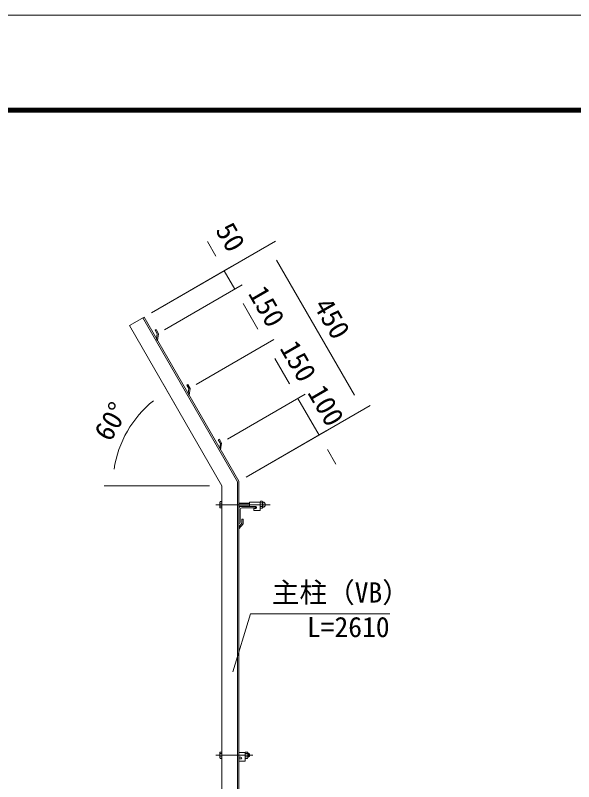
# Model space of a CAD drawing. Units: millimetres, scale not verified. Extents: x -4200 to 4200, y -2970 to 2970.
# Drawn here: x -300 to 1025, y 1151 to 2970 of the extents above; entities that cross this region are included whole.
import ezdxf
from ezdxf.enums import TextEntityAlignment as Align

# ---------------------------------------------------------------- set-up
doc = ezdxf.new("R2010")
doc.units = ezdxf.units.MM
doc.header["$LTSCALE"] = 20
doc.linetypes.add('USER1', pattern=[50.8, 31.75, -6.35, 6.35, -6.35])
for name, color, linetype, lineweight in [('0-0_D-STR1', 1, 'Continuous', 18), ('0-1_D-BMK', 2, 'USER1', 13), ('0-2_D-STR-DIM', 7, 'Continuous', 9), ('0-3_D-STR3', 3, 'Continuous', 13), ('0-7_D-STR-TXT', 7, 'Continuous', 9), ('0-B_D-TTL', 7, 'Continuous', 9)]:
    doc.layers.add(name, color=color, linetype=linetype, lineweight=lineweight)
doc.styles.add('ＭＳ ゴシック', font='')
doc.styles.get('ＭＳ ゴシック').set_extended_font_data('MS Gothic')

msp = doc.modelspace()

# ---------------------------------------------------------------- linework, layer by layer
at = {"layer": '0-0_D-STR1'}
for p, q in [((5.32, 2253.69), (-29.32, 2233.69)), ((226.82, 1863.04), (2.29, 2251.94)), ((230.32, 1863.98), (5.32, 2253.69)), ((190.32, 1853.26), (-29.32, 2233.69)), ((31.44, 2222.44), (34.04, 2223.94)), ((31.44, 2222.44), (36.38, 2213.89)), ((34.04, 2223.94), (39.54, 2214.42)), ((36.38, 2213.89), (34.85, 2202.55)), ((34.85, 2202.55), (37.13, 2198.59)), ((39.54, 2214.42), (37.13, 2198.59)), ((106.44, 2092.54), (111.38, 2083.99)), ((111.38, 2083.99), (109.85, 2072.65)), ((114.54, 2084.51), (112.13, 2068.69)), ((109.85, 2072.65), (112.13, 2068.69)), ((181.44, 1962.64), (184.04, 1964.14)), ((181.44, 1962.64), (186.38, 1954.08)), ((184.04, 1964.14), (189.54, 1954.61)), ((186.38, 1954.08), (184.85, 1942.75)), ((189.54, 1954.61), (187.13, 1938.79)), ((184.85, 1942.75), (187.13, 1938.79)), ((226.82, -296.02), (226.82, 1863.04)), ((230.32, -296.02), (230.32, 1863.98)), ((190.32, -296.02), (190.32, 1853.26)), ((270.32, 1803.98), (235.32, 1803.98)), ((268.32, 1800.98), (237.82, 1800.98)), ((270.32, 1802.98), (270.32, 1803.98)), ((230.32, 1798.98), (230.32, 1763.98)), ((233.32, 1796.48), (233.32, 1765.98)), ((237.32, 1764.48), (230.32, 1755.43)), ((237.32, 1774.36), (237.32, 1764.48)), ((237.32, 1774.36), (240.32, 1774.36)), ((240.32, 1774.36), (240.32, 1763.36)), ((231.32, 1763.98), (230.32, 1763.98)), ((240.32, 1763.36), (230.32, 1750.86)), ((230.32, 1755.43), (230.32, 1750.86))]:
    msp.add_line(p, q, dxfattribs=at)
msp.add_lwpolyline([(106.44, 2092.54), (109.04, 2094.04), (114.54, 2084.51)], dxfattribs=at)
for centre, radius, start, end in [((235.32, 1798.98), 5, 90, 180), ((237.82, 1796.48), 4.5, 90, 180), ((268.32, 1802.98), 2, 270, 0), ((231.32, 1765.98), 2, 270, 0)]:
    msp.add_arc(centre, radius, start, end, dxfattribs=at)
at = {"layer": '0-1_D-BMK'}
for p, q in [((304.55, 1808.48), (175.32, 1808.48)), ((263.32, 1213.98), (175.32, 1213.98))]:
    msp.add_line(p, q, dxfattribs=at)
at = {"layer": '0-2_D-STR-DIM'}
for p, q in [((22.64, 2263.69), (316.98, 2433.63)), ((175.73, 2398.27), (155.73, 2432.91)), ((319.66, 2388.98), (504.66, 2068.56)), ((22.64, 2263.69), (213.05, 2373.63)), ((195.73, 2363.63), (220.73, 2320.32)), ((53.7, 2223.89), (238.05, 2330.32)), ((53.7, 2223.89), (238.05, 2330.32)), ((240.73, 2285.68), (260.73, 2251.04)), ((240.73, 2285.68), (275.73, 2225.06)), ((128.7, 2093.99), (313.05, 2200.42)), ((128.7, 2093.99), (313.05, 2200.42)), ((315.73, 2155.78), (350.73, 2095.16)), ((350.73, 2095.16), (330.73, 2129.8)), ((91.04, 2025.22), (50.6, 2095.27)), ((203.7, 1964.08), (388.05, 2070.52)), ((203.7, 1964.08), (388.05, 2070.52)), ((370.73, 2060.52), (420.73, 1973.91)), ((247.64, 1873.98), (541.98, 2043.91)), ((247.64, 1873.98), (438.05, 1983.91)), ((440.73, 1939.27), (460.73, 1904.63)), ((160.55, 1853.26), (-89.12, 1853.26))]:
    msp.add_line(p, q, dxfattribs=at)
msp.add_arc((190.32, 1853.26), 259.44, 128.84241, 171.15759, dxfattribs=at)
at = {"layer": '0-3_D-STR3'}
for p, q in [((185.02, 1814.78), (185.72, 1815.99)), ((185.02, 1814.78), (185.02, 1802.18)), ((185.02, 1802.18), (185.72, 1800.97)), ((190.32, 1815.99), (185.72, 1815.99)), ((190.32, 1812.23), (185.72, 1812.23)), ((190.32, 1804.73), (185.72, 1804.73)), ((190.32, 1800.97), (185.72, 1800.97)), ((190.32, 1815.99), (190.32, 1800.97)), ((230.32, 1812.48), (255.57, 1812.48)), ((230.32, 1811.73), (255.57, 1811.73)), ((230.32, 1805.23), (255.57, 1805.23)), ((230.32, 1804.48), (255.57, 1804.48)), ((255.57, 1814.48), (255.57, 1803.98)), ((280.57, 1814.48), (255.57, 1814.48)), ((270.32, 1803.98), (255.57, 1803.98)), ((280.57, 1814.71), (280.57, 1802.37)), ((280.57, 1814.71), (280.57, 1802.37)), ((280.57, 1814.48), (280.57, 1794.48)), ((281.57, 1816.58), (286.07, 1816.58)), ((286.07, 1812.53), (281.57, 1812.53)), ((286.07, 1804.43), (281.57, 1804.43)), ((287.07, 1814.71), (287.07, 1802.37)), ((287.07, 1814.71), (287.07, 1802.37)), ((265.57, 1799.48), (265.57, 1794.48)), ((270.32, 1799.48), (265.57, 1799.48)), ((280.57, 1794.48), (265.57, 1794.48)), ((281.57, 1800.38), (286.07, 1800.38)), ((185.02, 1220.28), (185.72, 1221.49)), ((185.02, 1220.28), (185.02, 1207.68)), ((190.32, 1221.49), (185.72, 1221.49)), ((190.32, 1221.49), (190.32, 1206.47)), ((245.32, 1219.98), (230.32, 1219.98)), ((245.32, 1221.49), (251.1, 1221.49)), ((245.32, 1206.47), (245.32, 1221.49)), ((245.32, 1219.98), (245.32, 1199.98)), ((251.1, 1221.49), (251.82, 1220.23)), ((251.82, 1207.73), (251.82, 1220.23)), ((185.02, 1207.68), (185.72, 1206.47)), ((190.32, 1217.73), (185.72, 1217.73)), ((190.32, 1210.23), (185.72, 1210.23)), ((190.32, 1206.47), (185.72, 1206.47)), ((235.07, 1209.48), (230.32, 1209.48)), ((230.32, 1204.98), (230.32, 1199.98)), ((235.07, 1204.98), (230.32, 1204.98)), ((245.32, 1217.73), (251.1, 1217.73)), ((245.32, 1210.23), (251.1, 1210.23)), ((245.32, 1206.47), (251.1, 1206.47)), ((251.1, 1206.47), (251.82, 1207.73)), ((251.82, 1217.98), (254.12, 1217.98)), ((251.82, 1209.98), (254.12, 1209.98)), ((254.12, 1217.98), (255.32, 1216.78)), ((254.12, 1217.98), (254.12, 1209.98)), ((254.12, 1209.98), (255.32, 1211.18)), ((255.32, 1216.78), (255.32, 1211.18)), ((245.32, 1199.98), (230.32, 1199.98))]:
    msp.add_line(p, q, dxfattribs=at)
for centre, radius, start, end in [((188.46, 1814.11), 3.32, 145.61585, 214.38415), ((197.56, 1808.48), 12.42, 162.4121, 197.5879), ((188.46, 1802.85), 3.32, 145.61585, 214.38415), ((270.32, 1801.73), 2.25, 270, 90), ((283.11, 1814.55), 2.54, 127.21089, 232.78911), ((289.27, 1808.48), 8.7, 152.26063, 207.73937), ((283.12, 1802.4), 2.55, 127.42505, 232.57495), ((284.53, 1814.55), 2.54, 307.21089, 52.78911), ((278.37, 1808.48), 8.7, 332.26063, 27.73937), ((284.52, 1802.4), 2.55, 307.42505, 52.57495), ((287.44, 1815.42), 0.5, 189.83916, 262.83194), ((287.44, 1801.53), 0.5, 97.16806, 163.42019), ((286.57, 1808.48), 6.5, 277.16806, 82.83194), ((188.46, 1219.61), 3.32, 145.61585, 214.38415), ((248.35, 1219.61), 3.32, 325.61586, 34.38414), ((197.56, 1213.98), 12.42, 162.4121, 197.5879), ((188.46, 1208.35), 3.32, 145.61585, 214.38415), ((235.07, 1207.23), 2.25, 270, 90), ((248.35, 1208.35), 3.32, 325.61585, 34.38416), ((239.26, 1213.98), 12.42, 342.4121, 17.5879)]:
    msp.add_arc(centre, radius, start, end, dxfattribs=at)
at = {"layer": '0-7_D-STR-TXT'}
msp.add_lwpolyline([(589.09, 1549.13), (257.71, 1549.13), (216.01, 1411.47)], dxfattribs=at)
at = {"layer": '0-B_D-TTL', "color": 2, "lineweight": 18}
msp.add_lwpolyline([(-4200, 2970), (4200, 2970), (4200, -2970), (-4200, -2970)], close=True, dxfattribs=at)
at = {"layer": '0-B_D-TTL'}
for points in [[(-3930, 2750), (3930, 2750), (3930, -2750), (-3930, -2750)], [(-3927.5, 2747.5), (3927.5, 2747.5), (3927.5, -2747.5), (-3927.5, -2747.5)], [(-3925, 2745), (3925, 2745), (3925, -2745), (-3925, -2745)], [(-3922.5, 2742.5), (3922.5, 2742.5), (3922.5, -2742.5), (-3922.5, -2742.5)], [(-3920, 2740), (3920, 2740), (3920, -2740), (-3920, -2740)]]:
    msp.add_lwpolyline(points, close=True, dxfattribs=at)

# ---------------------------------------------------------------- texts
at = {"layer": '0-2_D-STR-DIM', "style": 'ＭＳ ゴシック'}
for s, rotation, p in [('50', 300, (161.1, 2452.93)), ('150', 300, (238.75, 2302.61)), ('450', 300, (393.75, 2274.15)), ('150', 300, (313.75, 2172.71)), ('100', 300, (379.48, 2067.43)), ('60°', 60, (-62.23, 1948.21))]:
    msp.add_text(s, height=48.09, rotation=rotation, dxfattribs=at).set_placement(p, align=Align.BOTTOM_LEFT)
at = {"layer": '0-7_D-STR-TXT', "style": 'ＭＳ ゴシック'}
for s, p in [('主柱（VB）', (308.63, 1561.72)), ('L=2610', (392.01, 1479.81))]:
    msp.add_text(s, height=48.09, dxfattribs=at).set_placement(p, align=Align.BOTTOM_LEFT)

doc.saveas('drawing.dxf')
